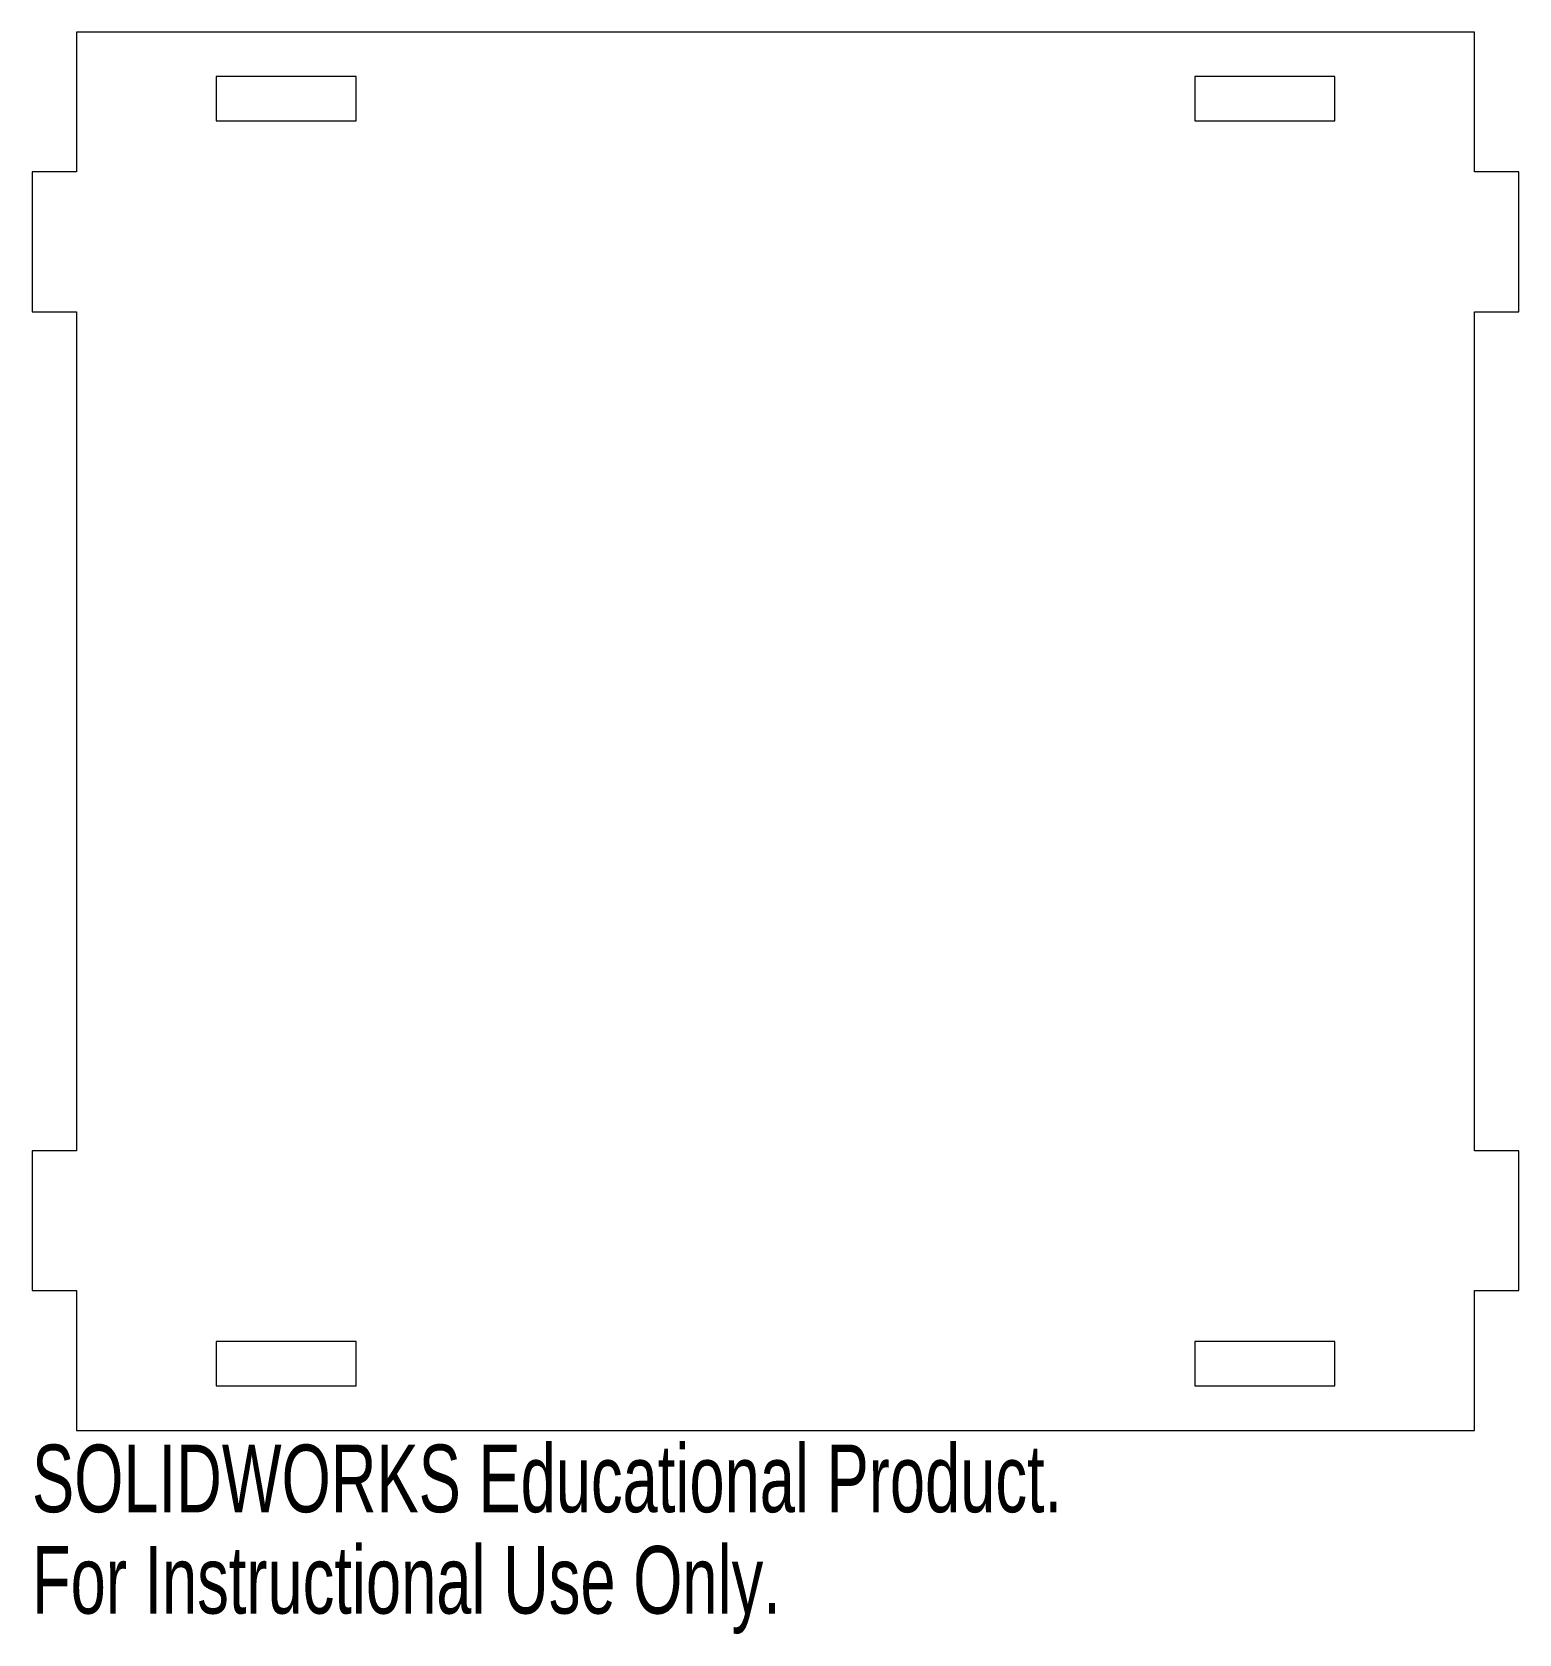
# Model space of a CAD drawing. Header units: millimetres. Extents: x 8 to 115, y -87 to 27.
import ezdxf

# ---------------------------------------------------------------- set-up
doc = ezdxf.new("R2010")
doc.units = ezdxf.units.MM
doc.styles.add('SLDTEXTSTYLE0', font='TXT', dxfattribs={"width": 0.7})

msp = doc.modelspace()

# ---------------------------------------------------------------- linework, layer by layer
at = {"color": 7, "linetype": 'Continuous', "lineweight": 15}
for p, q in [((111.46, 27.07), (11.46, 27.07)), ((11.46, 27.07), (11.46, 17.07)), ((111.46, 17.07), (111.46, 27.07)), ((21.46, 23.9), (21.46, 20.72)), ((31.46, 23.9), (21.46, 23.9)), ((31.46, 20.72), (31.46, 23.9)), ((91.46, 23.9), (91.46, 20.72)), ((101.46, 23.9), (91.46, 23.9)), ((101.46, 20.72), (101.46, 23.9)), ((21.46, 20.72), (31.46, 20.72)), ((91.46, 20.72), (101.46, 20.72)), ((11.46, 17.07), (8.28, 17.07)), ((8.28, 17.07), (8.28, 7.07)), ((114.63, 17.07), (111.46, 17.07)), ((114.63, 7.07), (114.63, 17.07)), ((8.28, 7.07), (11.46, 7.07)), ((11.46, 7.07), (11.46, -52.93)), ((111.46, -52.93), (111.46, 7.07)), ((111.46, 7.07), (114.63, 7.07)), ((11.46, -52.93), (8.28, -52.93)), ((8.28, -52.93), (8.28, -62.93)), ((114.63, -52.93), (111.46, -52.93)), ((114.63, -62.93), (114.63, -52.93)), ((8.28, -62.93), (11.46, -62.93)), ((11.46, -62.93), (11.46, -72.93)), ((111.46, -72.93), (111.46, -62.93)), ((111.46, -62.93), (114.63, -62.93)), ((21.46, -66.58), (21.46, -69.75)), ((31.46, -66.58), (21.46, -66.58)), ((31.46, -69.75), (31.46, -66.58)), ((91.46, -66.58), (91.46, -69.75)), ((101.46, -66.58), (91.46, -66.58)), ((101.46, -69.75), (101.46, -66.58)), ((21.46, -69.75), (31.46, -69.75)), ((91.46, -69.75), (101.46, -69.75)), ((11.46, -72.93), (111.46, -72.93))]:
    msp.add_line(p, q, dxfattribs=at)

# ---------------------------------------------------------------- texts
at = {"color": 7, "linetype": 'Continuous', "char_height": 4.8336, "attachment_point": 1, "style": 'SLDTEXTSTYLE0'}
for s, insert in [('SOLIDWORKS Educational Product.', (8.28, -73.95)), ('For Instructional Use Only.', (8.28, -81.2))]:
    msp.add_mtext(s, dxfattribs=dict(at, insert=insert))

doc.saveas('drawing.dxf')
